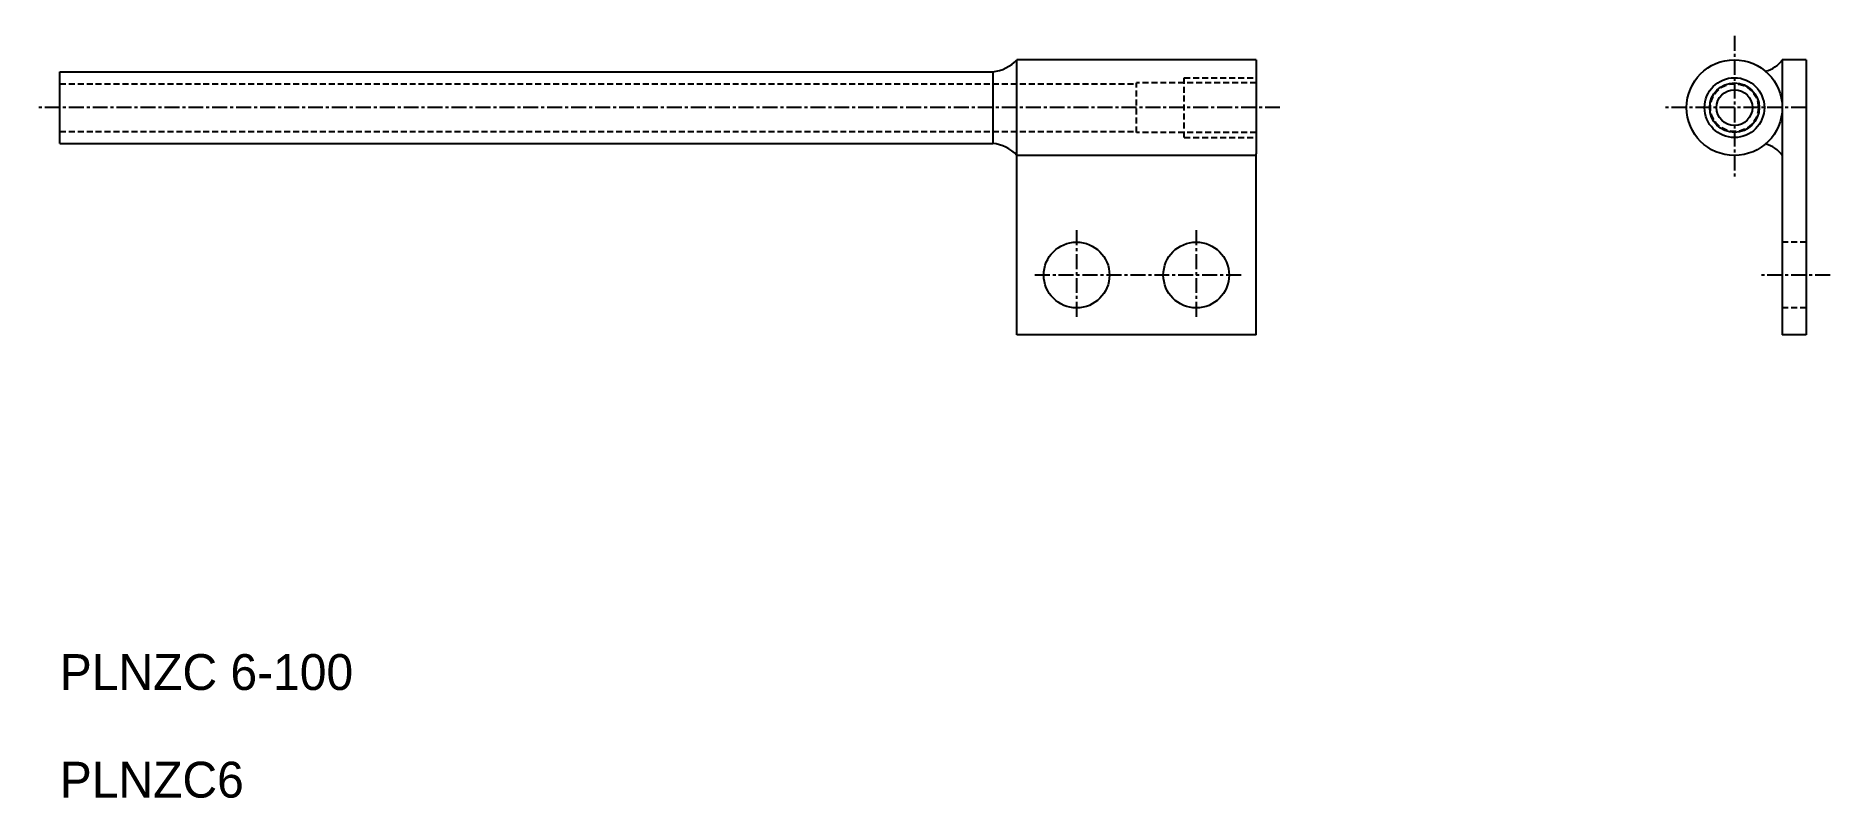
# Model space of a CAD drawing. Extents: x 2 to 152, y -12 to 52.
import ezdxf

# ---------------------------------------------------------------- set-up
doc = ezdxf.new("R2010")
doc.units = 0
doc.linetypes.add('CENTER', pattern=[2, 1.25, -0.25, 0.25, -0.25])
doc.linetypes.add('DASHED', pattern=[0.75, 0.5, -0.25])
doc.layers.get('0').update_dxf_attribs({"linetype": 'CONTINUOUS'})
doc.layers.add('CENTER', color=1, linetype='CENTER')

msp = doc.modelspace()

# ---------------------------------------------------------------- linework, layer by layer
at = {"color": 7, "linetype": 'CONTINUOUS'}
for p, q in [((104.04, 50), (84.04, 50)), ((84.04, 42), (84.04, 50)), ((104.04, 50), (104.04, 42.13)), ((148.03, 50), (148.03, 27)), ((150.03, 50), (148.03, 50)), ((150.03, 50), (150.03, 27)), ((4.04, 43), (4.04, 49)), ((4.04, 49), (82.04, 49)), ((82.04, 49), (82.04, 43)), ((4.04, 43), (82.04, 43)), ((84.04, 27), (84.04, 42.13)), ((104.04, 42), (84.04, 42)), ((104.04, 27), (104.04, 42.13)), ((104.04, 27), (84.04, 27)), ((150.03, 27), (148.03, 27))]:
    msp.add_line(p, q, dxfattribs=at)
at = {"color": 3, "linetype": 'DASHED'}
for p, q in [((4.04, 48), (94.04, 48)), ((82.04, 48), (94.04, 48)), ((94.04, 43.93), (94.04, 48.07)), ((104.04, 48.07), (94.04, 48.07)), ((98.04, 48.5), (104.04, 48.5)), ((98.04, 43.5), (98.04, 48.5)), ((4.04, 44), (94.04, 44)), ((82.04, 44), (94.04, 44)), ((104.04, 43.93), (94.04, 43.93)), ((98.04, 43.5), (104.04, 43.5)), ((150.03, 34.75), (148.03, 34.75)), ((150.03, 29.25), (148.03, 29.25))]:
    msp.add_line(p, q, dxfattribs=at)
at = {"color": 7, "linetype": 'CONTINUOUS'}
for centre, radius in [((144.03, 46), 4), ((144.03, 46), 2.07), ((144.03, 46), 1.5), ((89.04, 32), 2.75), ((99.04, 32), 2.75)]:
    msp.add_circle(centre, radius, dxfattribs=at)
at = {"color": 3, "linetype": 'CONTINUOUS'}
msp.add_circle((144.03, 46), 2.5, dxfattribs=at)
at = {"color": 3, "linetype": 'DASHED'}
msp.add_circle((144.03, 46), 2, dxfattribs=at)
at = {"color": 7, "linetype": 'CONTINUOUS'}
for centre, radius, start, end in [((81.66, 52.26), 3.29, 276.6673, 316.4628), ((146.01, 51.44), 2.48, 284.6041, 324.6035), ((81.66, 39.74), 3.29, 43.5372, 83.3327), ((146.01, 40.56), 2.48, 35.3965, 75.3959)]:
    msp.add_arc(centre, radius, start, end, dxfattribs=at)
at = {"layer": 'CENTER', "color": 1, "linetype": 'CENTER'}
for p, q in [((144.03, 52), (144.03, 40)), ((106.04, 46), (2.04, 46)), ((150.03, 46), (138.03, 46)), ((89.04, 35.75), (89.04, 28.25)), ((99.04, 35.75), (99.04, 28.25)), ((102.79, 32), (85.29, 32)), ((152.03, 32), (146.03, 32))]:
    msp.add_line(p, q, dxfattribs=at)

# ---------------------------------------------------------------- texts
at = {"color": 7, "linetype": 'CONTINUOUS'}
for s, p in [('PLNZC 6-100', (4.04, -2.7)), ('PLNZC6', (4.04, -11.7))]:
    msp.add_text(s, height=3, dxfattribs=at).set_placement(p)

doc.saveas('drawing.dxf')
